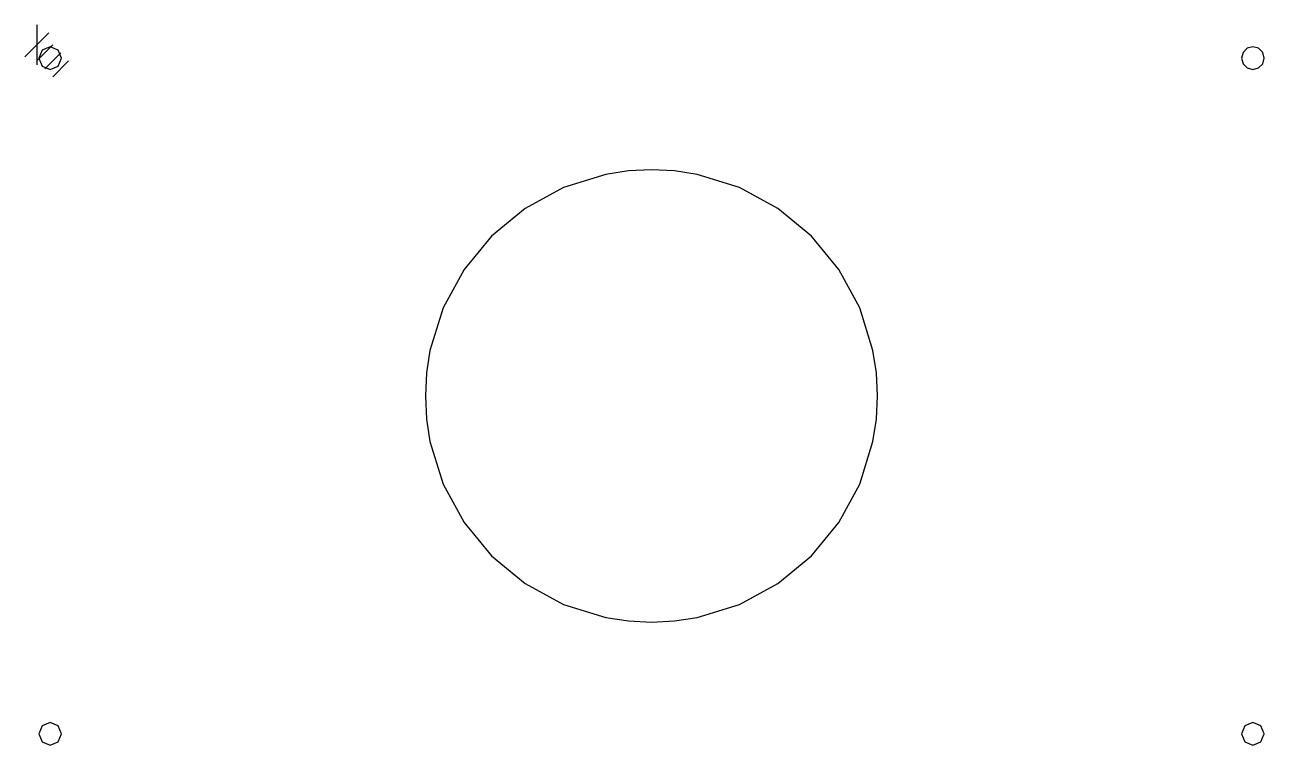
# Model space of a CAD drawing. Extents: x -0.8 to 81.4, y 0.1 to 47.9.
import ezdxf

# ---------------------------------------------------------------- set-up
doc = ezdxf.new("R2010")
doc.units = 0

msp = doc.modelspace()

# ---------------------------------------------------------------- linework, layer by layer
for p, q in [((0.352398, 46.227126), (0.132505, 45.697204)), ((0.882504, 46.446573), (0.352398, 46.227126)), ((1.412611, 46.227126), (0.882504, 46.446573)), ((1.632503, 45.697204), (1.412611, 46.227126)), ((80.03273, 46.072204), (79.932249, 45.697204)), ((80.307249, 46.346723), (80.03273, 46.072204)), ((80.682249, 46.447204), (80.307249, 46.346723)), ((81.057249, 46.346723), (80.682249, 46.447204)), ((81.331768, 46.072204), (81.057249, 46.346723)), ((81.432249, 45.697204), (81.331768, 46.072204)), ((0.132505, 45.697204), (0.352398, 45.167282)), ((1.412611, 45.167282), (1.632503, 45.697204)), ((1.632503, 45.697204), (1.632503, 45.697204)), ((79.932249, 45.697204), (80.03273, 45.322204)), ((80.03273, 45.322204), (80.307249, 45.047685)), ((81.057249, 45.047685), (81.331768, 45.322204)), ((81.331768, 45.322204), (81.432249, 45.697204)), ((81.432249, 45.697204), (81.432249, 45.697204)), ((0.352398, 45.167282), (0.882504, 44.947835)), ((0.882504, 44.947835), (1.412611, 45.167282)), ((80.307249, 45.047685), (80.682249, 44.947204)), ((80.682249, 44.947204), (81.057249, 45.047685)), ((37.759626, 37.982834), (34.94419, 37.108955)), ((39.248856, 38.210097), (37.759626, 37.982834)), ((40.782377, 38.287526), (39.248856, 38.210097)), ((42.315898, 38.210097), (40.782377, 38.287526)), ((43.805128, 37.982834), (42.315898, 38.210097)), ((46.620564, 37.108955), (43.805128, 37.982834)), ((34.94419, 37.108955), (32.396377, 35.72619)), ((49.168377, 35.72619), (46.620564, 37.108955)), ((32.396377, 35.72619), (30.176493, 33.894838)), ((51.388261, 33.894838), (49.168377, 35.72619)), ((30.176493, 33.894838), (28.344846, 31.675197)), ((53.219908, 31.675197), (51.388261, 33.894838)), ((28.344846, 31.675197), (26.961742, 29.127567)), ((54.603012, 29.127567), (53.219908, 31.675197)), ((26.961742, 29.127567), (26.08749, 26.312248)), ((55.477264, 26.312248), (54.603012, 29.127567)), ((26.08749, 26.312248), (25.860029, 24.823048)), ((55.704725, 24.823048), (55.477264, 26.312248)), ((25.860029, 24.823048), (25.782396, 23.289537)), ((55.782358, 23.289537), (55.704725, 24.823048)), ((25.782396, 23.289537), (25.860029, 21.756027)), ((55.704725, 21.756027), (55.782358, 23.289537)), ((55.782358, 23.289537), (55.782358, 23.289537)), ((25.860029, 21.756027), (26.08749, 20.266827)), ((55.477264, 20.266827), (55.704725, 21.756027)), ((26.08749, 20.266827), (26.961742, 17.451507)), ((54.603012, 17.451507), (55.477264, 20.266827)), ((26.961742, 17.451507), (28.344846, 14.903877)), ((53.219908, 14.903877), (54.603012, 17.451507)), ((28.344846, 14.903877), (30.176493, 12.684237)), ((51.388261, 12.684237), (53.219908, 14.903877)), ((30.176493, 12.684237), (32.396377, 10.852884)), ((49.168377, 10.852884), (51.388261, 12.684237)), ((32.396377, 10.852884), (34.94419, 9.470119)), ((46.620564, 9.470119), (49.168377, 10.852884)), ((34.94419, 9.470119), (37.759626, 8.596241)), ((43.805128, 8.596241), (46.620564, 9.470119)), ((37.759626, 8.596241), (39.248856, 8.368978)), ((39.248856, 8.368978), (40.782377, 8.291548)), ((40.782377, 8.291548), (42.315898, 8.368978)), ((42.315898, 8.368978), (43.805128, 8.596241)), ((0.352398, 1.411793), (0.132505, 0.881871)), ((0.132505, 0.881871), (0.352398, 0.351948)), ((0.882504, 1.63124), (0.352398, 1.411793)), ((1.412611, 1.411793), (0.882504, 1.63124)), ((1.632503, 0.881871), (1.412611, 1.411793)), ((1.412611, 0.351948), (1.632503, 0.881871)), ((1.632503, 0.881871), (1.632503, 0.881871)), ((80.152141, 1.411793), (79.932249, 0.881871)), ((79.932249, 0.881871), (80.152141, 0.351948)), ((80.682248, 1.63124), (80.152141, 1.411793)), ((81.212355, 1.411793), (80.682248, 1.63124)), ((81.432247, 0.881871), (81.212355, 1.411793)), ((81.212355, 0.351948), (81.432247, 0.881871)), ((81.432247, 0.881871), (81.432247, 0.881871)), ((0.352398, 0.351948), (0.882504, 0.132502)), ((0.882504, 0.132502), (1.412611, 0.351948)), ((80.152141, 0.351948), (80.682248, 0.132502)), ((80.682248, 0.132502), (81.212355, 0.351948))]:
    msp.add_line(p, q)
at = {"layer": 'Layer 1'}
for p, q in [((0, 47.902015), (0, 45.256185)), ((0.793749, 47.372849), (-0.793749, 45.785351)), ((1.058332, 46.5791), (0, 45.520768)), ((1.587498, 46.049934), (0.529166, 44.991602)), ((2.116664, 45.520768), (1.058332, 44.462436))]:
    msp.add_line(p, q, dxfattribs=at)

doc.saveas('drawing.dxf')
